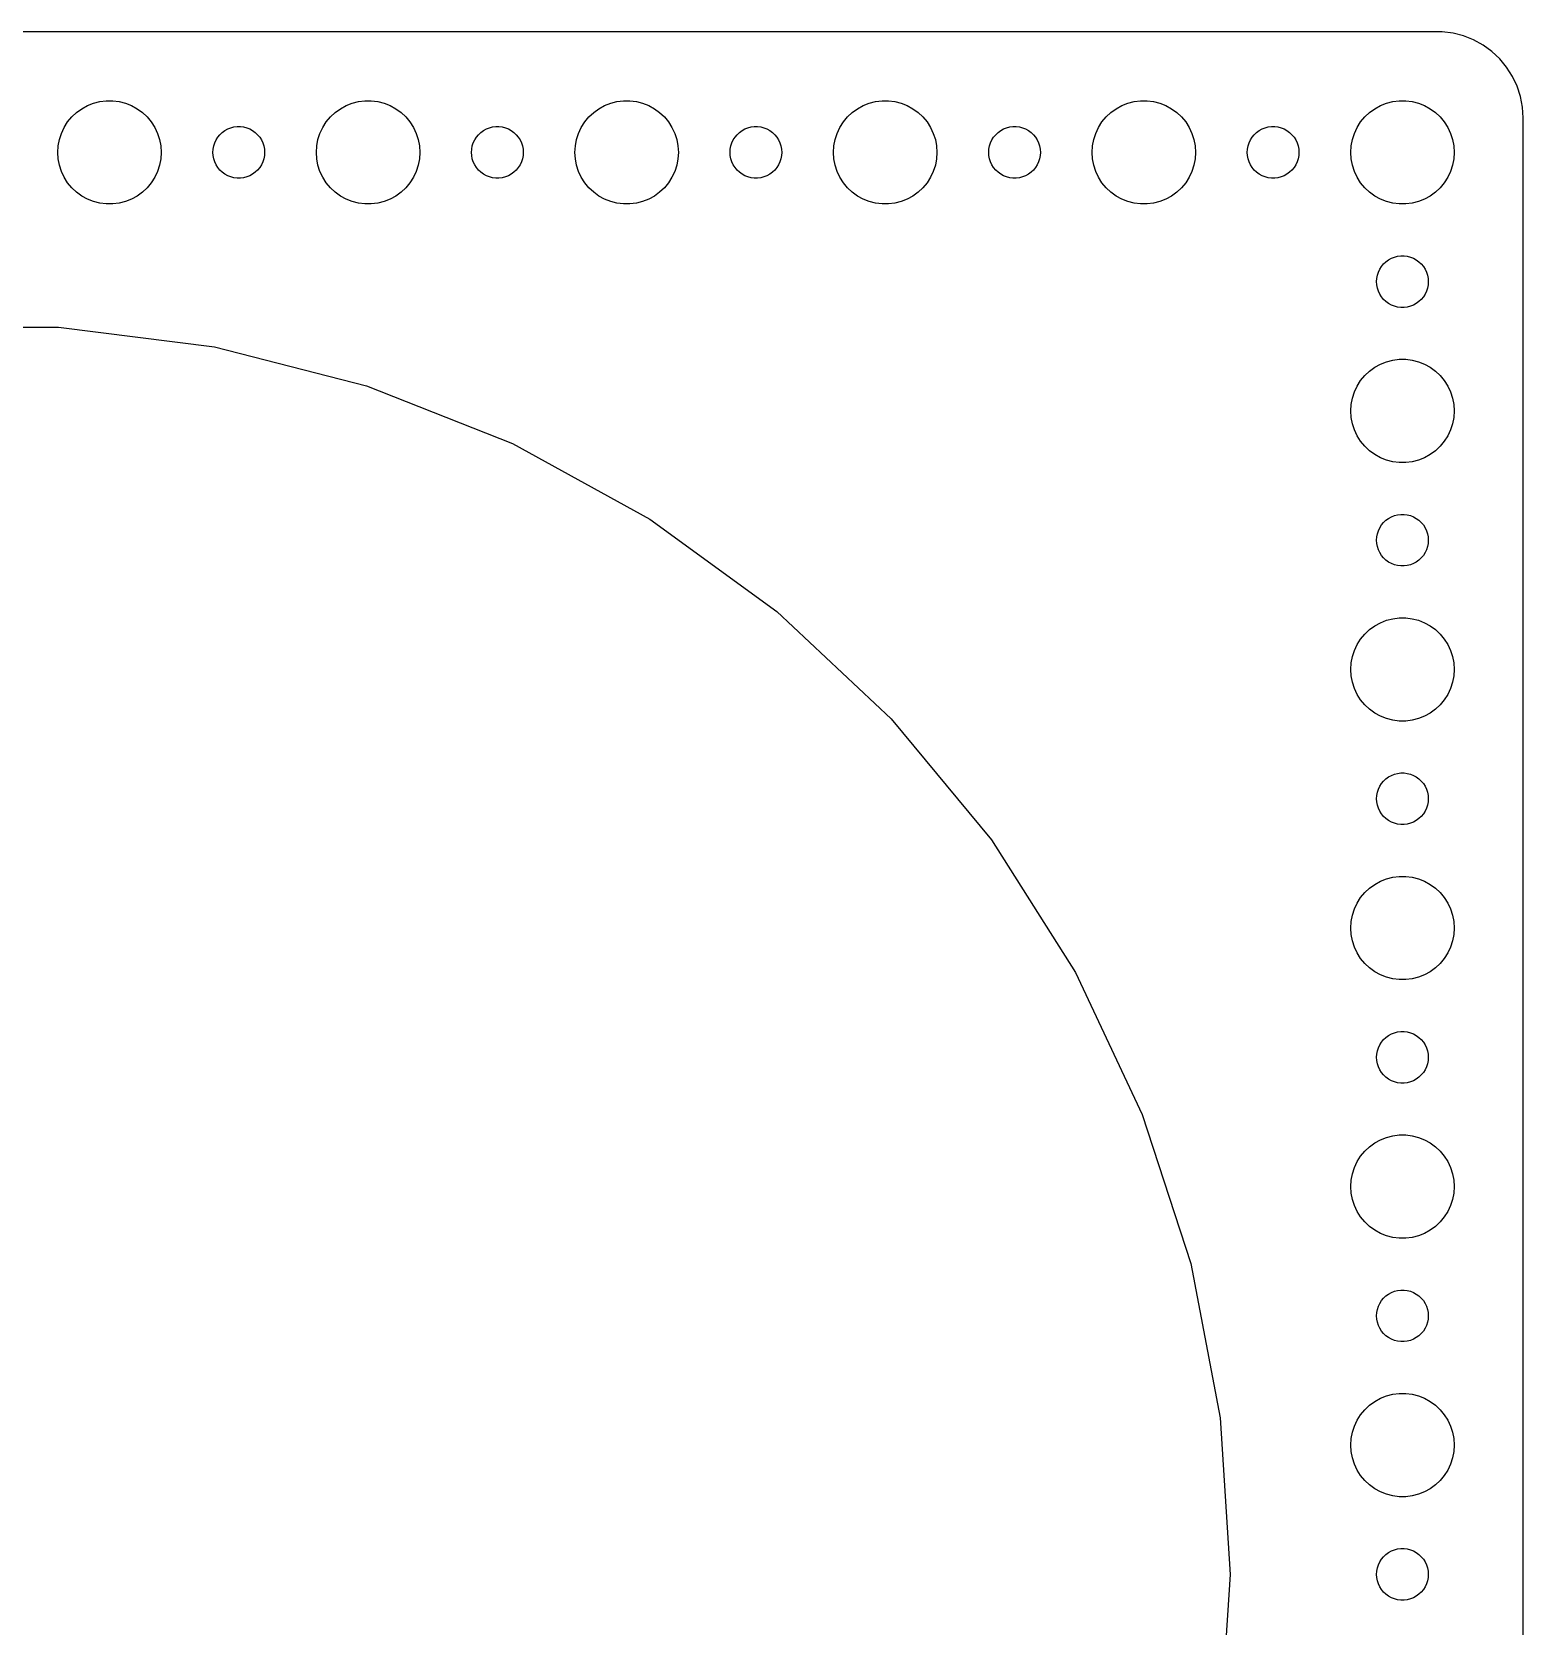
# Model space of a CAD drawing. Header units: metres. Extents: x -390 to 390, y -89 to 89.
# Drawn here: x 303 to 389.5, y -3 to 89.5 of the extents above; entities that cross this region are included whole.
import ezdxf

# ---------------------------------------------------------------- set-up
doc = ezdxf.new("R2010")
doc.units = ezdxf.units.M

msp = doc.modelspace()

# ---------------------------------------------------------------- linework, layer by layer
for p, q in [((384.814, 89.4901), (-384.814, 89.4901)), ((385.437, 89.4114), (384.814, 89.4901)), ((386.045, 89.2553), (385.437, 89.4114)), ((386.629, 89.0241), (386.045, 89.2553)), ((387.179, 88.7216), (386.629, 89.0241)), ((387.687, 88.3526), (387.179, 88.7216)), ((388.145, 87.9227), (387.687, 88.3526)), ((388.545, 87.4389), (388.145, 87.9227)), ((388.882, 86.9088), (388.545, 87.4389)), ((389.149, 86.3406), (388.882, 86.9088)), ((389.343, 85.7434), (389.149, 86.3406)), ((305.893, 85.033), (306.223, 85.2145)), ((306.223, 85.2145), (306.573, 85.3532)), ((306.573, 85.3532), (306.938, 85.4469)), ((306.938, 85.4469), (307.312, 85.4941)), ((307.312, 85.4941), (307.688, 85.4941)), ((307.688, 85.4941), (308.062, 85.4469)), ((308.062, 85.4469), (308.427, 85.3532)), ((308.427, 85.3532), (308.777, 85.2145)), ((308.777, 85.2145), (309.107, 85.033)), ((320.893, 85.033), (321.223, 85.2145)), ((321.223, 85.2145), (321.573, 85.3532)), ((321.573, 85.3532), (321.938, 85.4469)), ((321.938, 85.4469), (322.312, 85.4941)), ((322.312, 85.4941), (322.688, 85.4941)), ((322.688, 85.4941), (323.062, 85.4469)), ((323.062, 85.4469), (323.427, 85.3532)), ((323.427, 85.3532), (323.777, 85.2145)), ((323.777, 85.2145), (324.107, 85.033)), ((335.893, 85.033), (336.223, 85.2145)), ((336.223, 85.2145), (336.573, 85.3532)), ((336.573, 85.3532), (336.938, 85.4469)), ((336.938, 85.4469), (337.312, 85.4941)), ((337.312, 85.4941), (337.688, 85.4941)), ((337.688, 85.4941), (338.062, 85.4469)), ((338.062, 85.4469), (338.427, 85.3532)), ((338.427, 85.3532), (338.777, 85.2145)), ((338.777, 85.2145), (339.107, 85.033)), ((350.893, 85.033), (351.223, 85.2145)), ((351.223, 85.2145), (351.573, 85.3532)), ((351.573, 85.3532), (351.938, 85.4469)), ((351.938, 85.4469), (352.312, 85.4941)), ((352.312, 85.4941), (352.688, 85.4941)), ((352.688, 85.4941), (353.062, 85.4469)), ((353.062, 85.4469), (353.427, 85.3532)), ((353.427, 85.3532), (353.777, 85.2145)), ((353.777, 85.2145), (354.107, 85.033)), ((365.893, 85.033), (366.223, 85.2145)), ((366.223, 85.2145), (366.573, 85.3532)), ((366.573, 85.3532), (366.938, 85.4469)), ((366.938, 85.4469), (367.312, 85.4941)), ((367.312, 85.4941), (367.688, 85.4941)), ((367.688, 85.4941), (368.062, 85.4469)), ((368.062, 85.4469), (368.427, 85.3532)), ((368.427, 85.3532), (368.777, 85.2145)), ((368.777, 85.2145), (369.107, 85.033)), ((380.893, 85.033), (381.223, 85.2145)), ((381.223, 85.2145), (381.573, 85.3532)), ((381.573, 85.3532), (381.938, 85.4469)), ((381.938, 85.4469), (382.312, 85.4941)), ((382.312, 85.4941), (382.688, 85.4941)), ((382.688, 85.4941), (383.062, 85.4469)), ((383.062, 85.4469), (383.427, 85.3532)), ((383.427, 85.3532), (383.777, 85.2145)), ((383.777, 85.2145), (384.107, 85.033)), ((389.461, 85.1267), (389.343, 85.7434)), ((389.5, 84.5), (389.461, 85.1267)), ((304.871, 83.9453), (305.073, 84.2634)), ((305.073, 84.2634), (305.313, 84.5536)), ((305.313, 84.5536), (305.588, 84.8115)), ((305.588, 84.8115), (305.893, 85.033)), ((309.107, 85.033), (309.412, 84.8115)), ((309.412, 84.8115), (309.687, 84.5536)), ((309.687, 84.5536), (309.927, 84.2634)), ((309.927, 84.2634), (310.129, 83.9453)), ((319.871, 83.9453), (320.073, 84.2634)), ((320.073, 84.2634), (320.313, 84.5536)), ((320.313, 84.5536), (320.588, 84.8115)), ((320.588, 84.8115), (320.893, 85.033)), ((324.107, 85.033), (324.412, 84.8115)), ((324.412, 84.8115), (324.687, 84.5536)), ((324.687, 84.5536), (324.927, 84.2634)), ((324.927, 84.2634), (325.129, 83.9453)), ((334.871, 83.9453), (335.073, 84.2634)), ((335.073, 84.2634), (335.313, 84.5536)), ((335.313, 84.5536), (335.588, 84.8115)), ((335.588, 84.8115), (335.893, 85.033)), ((339.107, 85.033), (339.412, 84.8115)), ((339.412, 84.8115), (339.687, 84.5536)), ((339.687, 84.5536), (339.927, 84.2634)), ((339.927, 84.2634), (340.129, 83.9453)), ((349.871, 83.9453), (350.073, 84.2634)), ((350.073, 84.2634), (350.313, 84.5536)), ((350.313, 84.5536), (350.588, 84.8115)), ((350.588, 84.8115), (350.893, 85.033)), ((354.107, 85.033), (354.412, 84.8115)), ((354.412, 84.8115), (354.687, 84.5536)), ((354.687, 84.5536), (354.927, 84.2634)), ((354.927, 84.2634), (355.129, 83.9453)), ((364.871, 83.9453), (365.073, 84.2634)), ((365.073, 84.2634), (365.313, 84.5536)), ((365.313, 84.5536), (365.588, 84.8115)), ((365.588, 84.8115), (365.893, 85.033)), ((369.107, 85.033), (369.412, 84.8115)), ((369.412, 84.8115), (369.687, 84.5536)), ((369.687, 84.5536), (369.927, 84.2634)), ((369.927, 84.2634), (370.129, 83.9453)), ((379.871, 83.9453), (380.073, 84.2634)), ((380.073, 84.2634), (380.313, 84.5536)), ((380.313, 84.5536), (380.588, 84.8115)), ((380.588, 84.8115), (380.893, 85.033)), ((384.107, 85.033), (384.412, 84.8115)), ((384.412, 84.8115), (384.687, 84.5536)), ((384.687, 84.5536), (384.927, 84.2634)), ((384.927, 84.2634), (385.129, 83.9453)), ((389.5, -84.5), (389.5, 84.5)), ((304.524, 82.876), (304.594, 83.2461)), ((304.594, 83.2461), (304.711, 83.6044)), ((304.711, 83.6044), (304.871, 83.9453)), ((310.129, 83.9453), (310.289, 83.6044)), ((310.289, 83.6044), (310.406, 83.2461)), ((310.406, 83.2461), (310.476, 82.876)), ((313.686, 83.2226), (313.786, 83.3817)), ((313.786, 83.3817), (313.907, 83.5268)), ((313.907, 83.5268), (314.044, 83.6558)), ((314.044, 83.6558), (314.196, 83.7665)), ((314.196, 83.7665), (314.361, 83.8572)), ((314.361, 83.8572), (314.536, 83.9266)), ((314.536, 83.9266), (314.719, 83.9734)), ((314.719, 83.9734), (314.906, 83.997)), ((314.906, 83.997), (315.094, 83.997)), ((315.094, 83.997), (315.281, 83.9734)), ((315.281, 83.9734), (315.464, 83.9266)), ((315.464, 83.9266), (315.639, 83.8572)), ((315.639, 83.8572), (315.804, 83.7665)), ((315.804, 83.7665), (315.956, 83.6558)), ((315.956, 83.6558), (316.093, 83.5268)), ((316.093, 83.5268), (316.214, 83.3817)), ((316.214, 83.3817), (316.314, 83.2226)), ((319.524, 82.876), (319.594, 83.2461)), ((319.594, 83.2461), (319.711, 83.6044)), ((319.711, 83.6044), (319.871, 83.9453)), ((325.129, 83.9453), (325.289, 83.6044)), ((325.289, 83.6044), (325.406, 83.2461)), ((325.406, 83.2461), (325.476, 82.876)), ((328.686, 83.2226), (328.786, 83.3817)), ((328.786, 83.3817), (328.907, 83.5268)), ((328.907, 83.5268), (329.044, 83.6558)), ((329.044, 83.6558), (329.196, 83.7665)), ((329.196, 83.7665), (329.361, 83.8572)), ((329.361, 83.8572), (329.536, 83.9266)), ((329.536, 83.9266), (329.719, 83.9734)), ((329.719, 83.9734), (329.906, 83.997)), ((329.906, 83.997), (330.094, 83.997)), ((330.094, 83.997), (330.281, 83.9734)), ((330.281, 83.9734), (330.464, 83.9266)), ((330.464, 83.9266), (330.639, 83.8572)), ((330.639, 83.8572), (330.804, 83.7665)), ((330.804, 83.7665), (330.956, 83.6558)), ((330.956, 83.6558), (331.093, 83.5268)), ((331.093, 83.5268), (331.214, 83.3817)), ((331.214, 83.3817), (331.314, 83.2226)), ((334.524, 82.876), (334.594, 83.2461)), ((334.594, 83.2461), (334.711, 83.6044)), ((334.711, 83.6044), (334.871, 83.9453)), ((340.129, 83.9453), (340.289, 83.6044)), ((340.289, 83.6044), (340.406, 83.2461)), ((340.406, 83.2461), (340.476, 82.876)), ((343.686, 83.2226), (343.786, 83.3817)), ((343.786, 83.3817), (343.907, 83.5268)), ((343.907, 83.5268), (344.044, 83.6558)), ((344.044, 83.6558), (344.196, 83.7665)), ((344.196, 83.7665), (344.361, 83.8572)), ((344.361, 83.8572), (344.536, 83.9266)), ((344.536, 83.9266), (344.719, 83.9734)), ((344.719, 83.9734), (344.906, 83.997)), ((344.906, 83.997), (345.094, 83.997)), ((345.094, 83.997), (345.281, 83.9734)), ((345.281, 83.9734), (345.464, 83.9266)), ((345.464, 83.9266), (345.639, 83.8572)), ((345.639, 83.8572), (345.804, 83.7665)), ((345.804, 83.7665), (345.956, 83.6558)), ((345.956, 83.6558), (346.093, 83.5268)), ((346.093, 83.5268), (346.214, 83.3817)), ((346.214, 83.3817), (346.314, 83.2226)), ((349.524, 82.876), (349.594, 83.2461)), ((349.594, 83.2461), (349.711, 83.6044)), ((349.711, 83.6044), (349.871, 83.9453)), ((355.129, 83.9453), (355.289, 83.6044)), ((355.289, 83.6044), (355.406, 83.2461)), ((355.406, 83.2461), (355.476, 82.876)), ((358.686, 83.2226), (358.786, 83.3817)), ((358.786, 83.3817), (358.907, 83.5268)), ((358.907, 83.5268), (359.044, 83.6558)), ((359.044, 83.6558), (359.196, 83.7665)), ((359.196, 83.7665), (359.361, 83.8572)), ((359.361, 83.8572), (359.536, 83.9266)), ((359.536, 83.9266), (359.719, 83.9734)), ((359.719, 83.9734), (359.906, 83.997)), ((359.906, 83.997), (360.094, 83.997)), ((360.094, 83.997), (360.281, 83.9734)), ((360.281, 83.9734), (360.464, 83.9266)), ((360.464, 83.9266), (360.639, 83.8572)), ((360.639, 83.8572), (360.804, 83.7665)), ((360.804, 83.7665), (360.956, 83.6558)), ((360.956, 83.6558), (361.093, 83.5268)), ((361.093, 83.5268), (361.214, 83.3817)), ((361.214, 83.3817), (361.314, 83.2226)), ((364.524, 82.876), (364.594, 83.2461)), ((364.594, 83.2461), (364.711, 83.6044)), ((364.711, 83.6044), (364.871, 83.9453)), ((370.129, 83.9453), (370.289, 83.6044)), ((370.289, 83.6044), (370.406, 83.2461)), ((370.406, 83.2461), (370.476, 82.876)), ((373.686, 83.2226), (373.786, 83.3817)), ((373.786, 83.3817), (373.907, 83.5268)), ((373.907, 83.5268), (374.044, 83.6558)), ((374.044, 83.6558), (374.196, 83.7665)), ((374.196, 83.7665), (374.361, 83.8572)), ((374.361, 83.8572), (374.536, 83.9266)), ((374.536, 83.9266), (374.719, 83.9734)), ((374.719, 83.9734), (374.906, 83.997)), ((374.906, 83.997), (375.094, 83.997)), ((375.094, 83.997), (375.281, 83.9734)), ((375.281, 83.9734), (375.464, 83.9266)), ((375.464, 83.9266), (375.639, 83.8572)), ((375.639, 83.8572), (375.804, 83.7665)), ((375.804, 83.7665), (375.956, 83.6558)), ((375.956, 83.6558), (376.093, 83.5268)), ((376.093, 83.5268), (376.214, 83.3817)), ((376.214, 83.3817), (376.314, 83.2226)), ((379.524, 82.876), (379.594, 83.2461)), ((379.594, 83.2461), (379.711, 83.6044)), ((379.711, 83.6044), (379.871, 83.9453)), ((385.129, 83.9453), (385.289, 83.6044)), ((385.289, 83.6044), (385.406, 83.2461)), ((385.406, 83.2461), (385.476, 82.876)), ((304.5, 82.5), (304.524, 82.876)), ((304.524, 82.124), (304.5, 82.5)), ((310.476, 82.876), (310.5, 82.5)), ((310.5, 82.5), (310.476, 82.124)), ((313.5, 82.5), (313.512, 82.688)), ((313.512, 82.312), (313.5, 82.5)), ((313.512, 82.688), (313.547, 82.873)), ((313.547, 82.873), (313.605, 83.0522)), ((313.605, 83.0522), (313.686, 83.2226)), ((316.314, 83.2226), (316.395, 83.0522)), ((316.395, 83.0522), (316.453, 82.873)), ((316.453, 82.873), (316.488, 82.688)), ((316.488, 82.688), (316.5, 82.5)), ((316.5, 82.5), (316.488, 82.312)), ((319.5, 82.5), (319.524, 82.876)), ((319.524, 82.124), (319.5, 82.5)), ((325.476, 82.876), (325.5, 82.5)), ((325.5, 82.5), (325.476, 82.124)), ((328.5, 82.5), (328.512, 82.688)), ((328.512, 82.312), (328.5, 82.5)), ((328.512, 82.688), (328.547, 82.873)), ((328.547, 82.873), (328.605, 83.0522)), ((328.605, 83.0522), (328.686, 83.2226)), ((331.314, 83.2226), (331.395, 83.0522)), ((331.395, 83.0522), (331.453, 82.873)), ((331.453, 82.873), (331.488, 82.688)), ((331.488, 82.688), (331.5, 82.5)), ((331.5, 82.5), (331.488, 82.312)), ((334.5, 82.5), (334.524, 82.876)), ((334.524, 82.124), (334.5, 82.5)), ((340.476, 82.876), (340.5, 82.5)), ((340.5, 82.5), (340.476, 82.124)), ((343.5, 82.5), (343.512, 82.688)), ((343.512, 82.312), (343.5, 82.5)), ((343.512, 82.688), (343.547, 82.873)), ((343.547, 82.873), (343.605, 83.0522)), ((343.605, 83.0522), (343.686, 83.2226)), ((346.314, 83.2226), (346.395, 83.0522)), ((346.395, 83.0522), (346.453, 82.873)), ((346.453, 82.873), (346.488, 82.688)), ((346.488, 82.688), (346.5, 82.5)), ((346.5, 82.5), (346.488, 82.312)), ((349.5, 82.5), (349.524, 82.876)), ((349.524, 82.124), (349.5, 82.5)), ((355.476, 82.876), (355.5, 82.5)), ((355.5, 82.5), (355.476, 82.124)), ((358.5, 82.5), (358.512, 82.688)), ((358.512, 82.312), (358.5, 82.5)), ((358.512, 82.688), (358.547, 82.873)), ((358.547, 82.873), (358.605, 83.0522)), ((358.605, 83.0522), (358.686, 83.2226)), ((361.314, 83.2226), (361.395, 83.0522)), ((361.395, 83.0522), (361.453, 82.873)), ((361.453, 82.873), (361.488, 82.688)), ((361.488, 82.688), (361.5, 82.5)), ((361.5, 82.5), (361.488, 82.312)), ((364.5, 82.5), (364.524, 82.876)), ((364.524, 82.124), (364.5, 82.5)), ((370.476, 82.876), (370.5, 82.5)), ((370.5, 82.5), (370.476, 82.124)), ((373.5, 82.5), (373.512, 82.688)), ((373.512, 82.312), (373.5, 82.5)), ((373.512, 82.688), (373.547, 82.873)), ((373.547, 82.873), (373.605, 83.0522)), ((373.605, 83.0522), (373.686, 83.2226)), ((376.314, 83.2226), (376.395, 83.0522)), ((376.395, 83.0522), (376.453, 82.873)), ((376.453, 82.873), (376.488, 82.688)), ((376.488, 82.688), (376.5, 82.5)), ((376.5, 82.5), (376.488, 82.312)), ((379.5, 82.5), (379.524, 82.876)), ((379.524, 82.124), (379.5, 82.5)), ((385.476, 82.876), (385.5, 82.5)), ((385.5, 82.5), (385.476, 82.124)), ((304.594, 81.7539), (304.524, 82.124)), ((304.711, 81.3956), (304.594, 81.7539)), ((304.871, 81.0547), (304.711, 81.3956)), ((310.289, 81.3956), (310.129, 81.0547)), ((310.406, 81.7539), (310.289, 81.3956)), ((310.476, 82.124), (310.406, 81.7539)), ((313.547, 82.127), (313.512, 82.312)), ((313.605, 81.9478), (313.547, 82.127)), ((313.686, 81.7774), (313.605, 81.9478)), ((313.786, 81.6183), (313.686, 81.7774)), ((313.907, 81.4732), (313.786, 81.6183)), ((314.044, 81.3442), (313.907, 81.4732)), ((316.093, 81.4732), (315.956, 81.3442)), ((316.214, 81.6183), (316.093, 81.4732)), ((316.314, 81.7774), (316.214, 81.6183)), ((316.395, 81.9478), (316.314, 81.7774)), ((316.453, 82.127), (316.395, 81.9478)), ((316.488, 82.312), (316.453, 82.127)), ((319.594, 81.7539), (319.524, 82.124)), ((319.711, 81.3956), (319.594, 81.7539)), ((319.871, 81.0547), (319.711, 81.3956)), ((325.289, 81.3956), (325.129, 81.0547)), ((325.406, 81.7539), (325.289, 81.3956)), ((325.476, 82.124), (325.406, 81.7539)), ((328.547, 82.127), (328.512, 82.312)), ((328.605, 81.9478), (328.547, 82.127)), ((328.686, 81.7774), (328.605, 81.9478)), ((328.786, 81.6183), (328.686, 81.7774)), ((328.907, 81.4732), (328.786, 81.6183)), ((329.044, 81.3442), (328.907, 81.4732)), ((331.093, 81.4732), (330.956, 81.3442)), ((331.214, 81.6183), (331.093, 81.4732)), ((331.314, 81.7774), (331.214, 81.6183)), ((331.395, 81.9478), (331.314, 81.7774)), ((331.453, 82.127), (331.395, 81.9478)), ((331.488, 82.312), (331.453, 82.127)), ((334.594, 81.7539), (334.524, 82.124)), ((334.711, 81.3956), (334.594, 81.7539)), ((334.871, 81.0547), (334.711, 81.3956)), ((340.289, 81.3956), (340.129, 81.0547)), ((340.406, 81.7539), (340.289, 81.3956)), ((340.476, 82.124), (340.406, 81.7539)), ((343.547, 82.127), (343.512, 82.312)), ((343.605, 81.9478), (343.547, 82.127)), ((343.686, 81.7774), (343.605, 81.9478)), ((343.786, 81.6183), (343.686, 81.7774)), ((343.907, 81.4732), (343.786, 81.6183)), ((344.044, 81.3442), (343.907, 81.4732)), ((346.093, 81.4732), (345.956, 81.3442)), ((346.214, 81.6183), (346.093, 81.4732)), ((346.314, 81.7774), (346.214, 81.6183)), ((346.395, 81.9478), (346.314, 81.7774)), ((346.453, 82.127), (346.395, 81.9478)), ((346.488, 82.312), (346.453, 82.127)), ((349.594, 81.7539), (349.524, 82.124)), ((349.711, 81.3956), (349.594, 81.7539)), ((349.871, 81.0547), (349.711, 81.3956)), ((355.289, 81.3956), (355.129, 81.0547)), ((355.406, 81.7539), (355.289, 81.3956)), ((355.476, 82.124), (355.406, 81.7539)), ((358.547, 82.127), (358.512, 82.312)), ((358.605, 81.9478), (358.547, 82.127)), ((358.686, 81.7774), (358.605, 81.9478)), ((358.786, 81.6183), (358.686, 81.7774)), ((358.907, 81.4732), (358.786, 81.6183)), ((359.044, 81.3442), (358.907, 81.4732)), ((361.093, 81.4732), (360.956, 81.3442)), ((361.214, 81.6183), (361.093, 81.4732)), ((361.314, 81.7774), (361.214, 81.6183)), ((361.395, 81.9478), (361.314, 81.7774)), ((361.453, 82.127), (361.395, 81.9478)), ((361.488, 82.312), (361.453, 82.127)), ((364.594, 81.7539), (364.524, 82.124)), ((364.711, 81.3956), (364.594, 81.7539)), ((364.871, 81.0547), (364.711, 81.3956)), ((370.289, 81.3956), (370.129, 81.0547)), ((370.406, 81.7539), (370.289, 81.3956)), ((370.476, 82.124), (370.406, 81.7539)), ((373.547, 82.127), (373.512, 82.312)), ((373.605, 81.9478), (373.547, 82.127)), ((373.686, 81.7774), (373.605, 81.9478)), ((373.786, 81.6183), (373.686, 81.7774)), ((373.907, 81.4732), (373.786, 81.6183)), ((374.044, 81.3442), (373.907, 81.4732)), ((376.093, 81.4732), (375.956, 81.3442)), ((376.214, 81.6183), (376.093, 81.4732)), ((376.314, 81.7774), (376.214, 81.6183)), ((376.395, 81.9478), (376.314, 81.7774)), ((376.453, 82.127), (376.395, 81.9478)), ((376.488, 82.312), (376.453, 82.127)), ((379.594, 81.7539), (379.524, 82.124)), ((379.711, 81.3956), (379.594, 81.7539)), ((379.871, 81.0547), (379.711, 81.3956)), ((385.289, 81.3956), (385.129, 81.0547)), ((385.406, 81.7539), (385.289, 81.3956)), ((385.476, 82.124), (385.406, 81.7539)), ((305.073, 80.7366), (304.871, 81.0547)), ((305.313, 80.4464), (305.073, 80.7366)), ((309.927, 80.7366), (309.687, 80.4464)), ((310.129, 81.0547), (309.927, 80.7366)), ((314.196, 81.2335), (314.044, 81.3442)), ((314.361, 81.1428), (314.196, 81.2335)), ((314.536, 81.0734), (314.361, 81.1428)), ((314.719, 81.0266), (314.536, 81.0734)), ((314.906, 81.003), (314.719, 81.0266)), ((315.094, 81.003), (314.906, 81.003)), ((315.281, 81.0266), (315.094, 81.003)), ((315.464, 81.0734), (315.281, 81.0266)), ((315.639, 81.1428), (315.464, 81.0734)), ((315.804, 81.2335), (315.639, 81.1428)), ((315.956, 81.3442), (315.804, 81.2335)), ((320.073, 80.7366), (319.871, 81.0547)), ((320.313, 80.4464), (320.073, 80.7366)), ((324.927, 80.7366), (324.687, 80.4464)), ((325.129, 81.0547), (324.927, 80.7366)), ((329.196, 81.2335), (329.044, 81.3442)), ((329.361, 81.1428), (329.196, 81.2335)), ((329.536, 81.0734), (329.361, 81.1428)), ((329.719, 81.0266), (329.536, 81.0734)), ((329.906, 81.003), (329.719, 81.0266)), ((330.094, 81.003), (329.906, 81.003)), ((330.281, 81.0266), (330.094, 81.003)), ((330.464, 81.0734), (330.281, 81.0266)), ((330.639, 81.1428), (330.464, 81.0734)), ((330.804, 81.2335), (330.639, 81.1428)), ((330.956, 81.3442), (330.804, 81.2335)), ((335.073, 80.7366), (334.871, 81.0547)), ((335.313, 80.4464), (335.073, 80.7366)), ((339.927, 80.7366), (339.687, 80.4464)), ((340.129, 81.0547), (339.927, 80.7366)), ((344.196, 81.2335), (344.044, 81.3442)), ((344.361, 81.1428), (344.196, 81.2335)), ((344.536, 81.0734), (344.361, 81.1428)), ((344.719, 81.0266), (344.536, 81.0734)), ((344.906, 81.003), (344.719, 81.0266)), ((345.094, 81.003), (344.906, 81.003)), ((345.281, 81.0266), (345.094, 81.003)), ((345.464, 81.0734), (345.281, 81.0266)), ((345.639, 81.1428), (345.464, 81.0734)), ((345.804, 81.2335), (345.639, 81.1428)), ((345.956, 81.3442), (345.804, 81.2335)), ((350.073, 80.7366), (349.871, 81.0547)), ((350.313, 80.4464), (350.073, 80.7366)), ((354.927, 80.7366), (354.687, 80.4464)), ((355.129, 81.0547), (354.927, 80.7366)), ((359.196, 81.2335), (359.044, 81.3442)), ((359.361, 81.1428), (359.196, 81.2335)), ((359.536, 81.0734), (359.361, 81.1428)), ((359.719, 81.0266), (359.536, 81.0734)), ((359.906, 81.003), (359.719, 81.0266)), ((360.094, 81.003), (359.906, 81.003)), ((360.281, 81.0266), (360.094, 81.003)), ((360.464, 81.0734), (360.281, 81.0266)), ((360.639, 81.1428), (360.464, 81.0734)), ((360.804, 81.2335), (360.639, 81.1428)), ((360.956, 81.3442), (360.804, 81.2335)), ((365.073, 80.7366), (364.871, 81.0547)), ((365.313, 80.4464), (365.073, 80.7366)), ((369.927, 80.7366), (369.687, 80.4464)), ((370.129, 81.0547), (369.927, 80.7366)), ((374.196, 81.2335), (374.044, 81.3442)), ((374.361, 81.1428), (374.196, 81.2335)), ((374.536, 81.0734), (374.361, 81.1428)), ((374.719, 81.0266), (374.536, 81.0734)), ((374.906, 81.003), (374.719, 81.0266)), ((375.094, 81.003), (374.906, 81.003)), ((375.281, 81.0266), (375.094, 81.003)), ((375.464, 81.0734), (375.281, 81.0266)), ((375.639, 81.1428), (375.464, 81.0734)), ((375.804, 81.2335), (375.639, 81.1428)), ((375.956, 81.3442), (375.804, 81.2335)), ((380.073, 80.7366), (379.871, 81.0547)), ((380.313, 80.4464), (380.073, 80.7366)), ((384.927, 80.7366), (384.687, 80.4464)), ((385.129, 81.0547), (384.927, 80.7366)), ((305.588, 80.1885), (305.313, 80.4464)), ((305.893, 79.967), (305.588, 80.1885)), ((306.223, 79.7855), (305.893, 79.967)), ((306.573, 79.6468), (306.223, 79.7855)), ((306.938, 79.5531), (306.573, 79.6468)), ((307.312, 79.5059), (306.938, 79.5531)), ((308.062, 79.5531), (307.688, 79.5059)), ((308.427, 79.6468), (308.062, 79.5531)), ((308.777, 79.7855), (308.427, 79.6468)), ((309.107, 79.967), (308.777, 79.7855)), ((309.412, 80.1885), (309.107, 79.967)), ((309.687, 80.4464), (309.412, 80.1885)), ((320.588, 80.1885), (320.313, 80.4464)), ((320.893, 79.967), (320.588, 80.1885)), ((321.223, 79.7855), (320.893, 79.967)), ((321.573, 79.6468), (321.223, 79.7855)), ((321.938, 79.5531), (321.573, 79.6468)), ((322.312, 79.5059), (321.938, 79.5531)), ((323.062, 79.5531), (322.688, 79.5059)), ((323.427, 79.6468), (323.062, 79.5531)), ((323.777, 79.7855), (323.427, 79.6468)), ((324.107, 79.967), (323.777, 79.7855)), ((324.412, 80.1885), (324.107, 79.967)), ((324.687, 80.4464), (324.412, 80.1885)), ((335.588, 80.1885), (335.313, 80.4464)), ((335.893, 79.967), (335.588, 80.1885)), ((336.223, 79.7855), (335.893, 79.967)), ((336.573, 79.6468), (336.223, 79.7855)), ((336.938, 79.5531), (336.573, 79.6468)), ((337.312, 79.5059), (336.938, 79.5531)), ((338.062, 79.5531), (337.688, 79.5059)), ((338.427, 79.6468), (338.062, 79.5531)), ((338.777, 79.7855), (338.427, 79.6468)), ((339.107, 79.967), (338.777, 79.7855)), ((339.412, 80.1885), (339.107, 79.967)), ((339.687, 80.4464), (339.412, 80.1885)), ((350.588, 80.1885), (350.313, 80.4464)), ((350.893, 79.967), (350.588, 80.1885)), ((351.223, 79.7855), (350.893, 79.967)), ((351.573, 79.6468), (351.223, 79.7855)), ((351.938, 79.5531), (351.573, 79.6468)), ((352.312, 79.5059), (351.938, 79.5531)), ((353.062, 79.5531), (352.688, 79.5059)), ((353.427, 79.6468), (353.062, 79.5531)), ((353.777, 79.7855), (353.427, 79.6468)), ((354.107, 79.967), (353.777, 79.7855)), ((354.412, 80.1885), (354.107, 79.967)), ((354.687, 80.4464), (354.412, 80.1885)), ((365.588, 80.1885), (365.313, 80.4464)), ((365.893, 79.967), (365.588, 80.1885)), ((366.223, 79.7855), (365.893, 79.967)), ((366.573, 79.6468), (366.223, 79.7855)), ((366.938, 79.5531), (366.573, 79.6468)), ((367.312, 79.5059), (366.938, 79.5531)), ((368.062, 79.5531), (367.688, 79.5059)), ((368.427, 79.6468), (368.062, 79.5531)), ((368.777, 79.7855), (368.427, 79.6468)), ((369.107, 79.967), (368.777, 79.7855)), ((369.412, 80.1885), (369.107, 79.967)), ((369.687, 80.4464), (369.412, 80.1885)), ((380.588, 80.1885), (380.313, 80.4464)), ((380.893, 79.967), (380.588, 80.1885)), ((381.223, 79.7855), (380.893, 79.967)), ((381.573, 79.6468), (381.223, 79.7855)), ((381.938, 79.5531), (381.573, 79.6468)), ((382.312, 79.5059), (381.938, 79.5531)), ((383.062, 79.5531), (382.688, 79.5059)), ((383.427, 79.6468), (383.062, 79.5531)), ((383.777, 79.7855), (383.427, 79.6468)), ((384.107, 79.967), (383.777, 79.7855)), ((384.412, 80.1885), (384.107, 79.967)), ((384.687, 80.4464), (384.412, 80.1885)), ((307.688, 79.5059), (307.312, 79.5059)), ((322.688, 79.5059), (322.312, 79.5059)), ((337.688, 79.5059), (337.312, 79.5059)), ((352.688, 79.5059), (352.312, 79.5059)), ((367.688, 79.5059), (367.312, 79.5059)), ((382.688, 79.5059), (382.312, 79.5059)), ((381.186, 75.7226), (381.286, 75.8817)), ((381.286, 75.8817), (381.407, 76.0268)), ((381.407, 76.0268), (381.544, 76.1558)), ((381.544, 76.1558), (381.696, 76.2665)), ((381.696, 76.2665), (381.861, 76.3572)), ((381.861, 76.3572), (382.036, 76.4266)), ((382.036, 76.4266), (382.219, 76.4734)), ((382.219, 76.4734), (382.406, 76.497)), ((382.406, 76.497), (382.594, 76.497)), ((382.594, 76.497), (382.781, 76.4734)), ((382.781, 76.4734), (382.964, 76.4266)), ((382.964, 76.4266), (383.139, 76.3572)), ((383.139, 76.3572), (383.304, 76.2665)), ((383.304, 76.2665), (383.456, 76.1558)), ((383.456, 76.1558), (383.593, 76.0268)), ((383.593, 76.0268), (383.714, 75.8817)), ((383.714, 75.8817), (383.814, 75.7226)), ((381, 75), (381.012, 75.188)), ((381.012, 74.812), (381, 75)), ((381.012, 75.188), (381.047, 75.373)), ((381.047, 75.373), (381.105, 75.5522)), ((381.105, 75.5522), (381.186, 75.7226)), ((383.814, 75.7226), (383.895, 75.5522)), ((383.895, 75.5522), (383.953, 75.373)), ((383.953, 75.373), (383.988, 75.188)), ((383.988, 75.188), (384, 75)), ((384, 75), (383.988, 74.812)), ((381.047, 74.627), (381.012, 74.812)), ((381.105, 74.4478), (381.047, 74.627)), ((381.186, 74.2774), (381.105, 74.4478)), ((381.286, 74.1183), (381.186, 74.2774)), ((381.407, 73.9732), (381.286, 74.1183)), ((383.714, 74.1183), (383.593, 73.9732)), ((383.814, 74.2774), (383.714, 74.1183)), ((383.895, 74.4478), (383.814, 74.2774)), ((383.953, 74.627), (383.895, 74.4478)), ((383.988, 74.812), (383.953, 74.627)), ((381.544, 73.8442), (381.407, 73.9732)), ((381.696, 73.7335), (381.544, 73.8442)), ((381.861, 73.6428), (381.696, 73.7335)), ((382.036, 73.5734), (381.861, 73.6428)), ((382.219, 73.5266), (382.036, 73.5734)), ((382.406, 73.503), (382.219, 73.5266)), ((382.594, 73.503), (382.406, 73.503)), ((382.781, 73.5266), (382.594, 73.503)), ((382.964, 73.5734), (382.781, 73.5266)), ((383.139, 73.6428), (382.964, 73.5734)), ((383.304, 73.7335), (383.139, 73.6428)), ((383.456, 73.8442), (383.304, 73.7335)), ((383.593, 73.9732), (383.456, 73.8442)), ((295.448, 72.3569), (304.552, 72.3569)), ((304.552, 72.3569), (313.585, 71.2158)), ((313.585, 71.2158), (322.404, 68.9516)), ((381.223, 70.2145), (381.573, 70.3532)), ((381.573, 70.3532), (381.938, 70.4469)), ((381.938, 70.4469), (382.312, 70.4941)), ((382.312, 70.4941), (382.688, 70.4941)), ((382.688, 70.4941), (383.062, 70.4469)), ((383.062, 70.4469), (383.427, 70.3532)), ((383.427, 70.3532), (383.777, 70.2145)), ((380.073, 69.2634), (380.313, 69.5536)), ((380.313, 69.5536), (380.588, 69.8115)), ((380.588, 69.8115), (380.893, 70.033)), ((380.893, 70.033), (381.223, 70.2145)), ((383.777, 70.2145), (384.107, 70.033)), ((384.107, 70.033), (384.412, 69.8115)), ((384.412, 69.8115), (384.687, 69.5536)), ((384.687, 69.5536), (384.927, 69.2634)), ((322.404, 68.9516), (330.869, 65.6)), ((379.594, 68.2461), (379.711, 68.6044)), ((379.711, 68.6044), (379.871, 68.9453)), ((379.871, 68.9453), (380.073, 69.2634)), ((384.927, 69.2634), (385.129, 68.9453)), ((385.129, 68.9453), (385.289, 68.6044)), ((385.289, 68.6044), (385.406, 68.2461)), ((379.5, 67.5), (379.524, 67.876)), ((379.524, 67.876), (379.594, 68.2461)), ((385.406, 68.2461), (385.476, 67.876)), ((385.476, 67.876), (385.5, 67.5)), ((379.524, 67.124), (379.5, 67.5)), ((379.594, 66.7539), (379.524, 67.124)), ((379.711, 66.3956), (379.594, 66.7539)), ((385.406, 66.7539), (385.289, 66.3956)), ((385.476, 67.124), (385.406, 66.7539)), ((385.5, 67.5), (385.476, 67.124)), ((379.871, 66.0547), (379.711, 66.3956)), ((380.073, 65.7366), (379.871, 66.0547)), ((380.313, 65.4464), (380.073, 65.7366)), ((384.927, 65.7366), (384.687, 65.4464)), ((385.129, 66.0547), (384.927, 65.7366)), ((385.289, 66.3956), (385.129, 66.0547)), ((330.869, 65.6), (338.847, 61.2138)), ((380.588, 65.1885), (380.313, 65.4464)), ((380.893, 64.967), (380.588, 65.1885)), ((381.223, 64.7855), (380.893, 64.967)), ((381.573, 64.6468), (381.223, 64.7855)), ((383.777, 64.7855), (383.427, 64.6468)), ((384.107, 64.967), (383.777, 64.7855)), ((384.412, 65.1885), (384.107, 64.967)), ((384.687, 65.4464), (384.412, 65.1885)), ((381.938, 64.5531), (381.573, 64.6468)), ((382.312, 64.5059), (381.938, 64.5531)), ((382.688, 64.5059), (382.312, 64.5059)), ((383.062, 64.5531), (382.688, 64.5059)), ((383.427, 64.6468), (383.062, 64.5531)), ((338.847, 61.2138), (346.213, 55.8622)), ((381.407, 61.0268), (381.544, 61.1558)), ((381.544, 61.1558), (381.696, 61.2665)), ((381.696, 61.2665), (381.861, 61.3572)), ((381.861, 61.3572), (382.036, 61.4266)), ((382.036, 61.4266), (382.219, 61.4734)), ((382.219, 61.4734), (382.406, 61.497)), ((382.406, 61.497), (382.594, 61.497)), ((382.594, 61.497), (382.781, 61.4734)), ((382.781, 61.4734), (382.964, 61.4266)), ((382.964, 61.4266), (383.139, 61.3572)), ((383.139, 61.3572), (383.304, 61.2665)), ((383.304, 61.2665), (383.456, 61.1558)), ((383.456, 61.1558), (383.593, 61.0268)), ((381, 60), (381.012, 60.188)), ((381.012, 60.188), (381.047, 60.373)), ((381.047, 60.373), (381.105, 60.5522)), ((381.105, 60.5522), (381.186, 60.7226)), ((381.186, 60.7226), (381.286, 60.8817)), ((381.286, 60.8817), (381.407, 61.0268)), ((383.593, 61.0268), (383.714, 60.8817)), ((383.714, 60.8817), (383.814, 60.7226)), ((383.814, 60.7226), (383.895, 60.5522)), ((383.895, 60.5522), (383.953, 60.373)), ((383.953, 60.373), (383.988, 60.188)), ((383.988, 60.188), (384, 60)), ((381.012, 59.812), (381, 60)), ((381.047, 59.627), (381.012, 59.812)), ((381.105, 59.4478), (381.047, 59.627)), ((381.186, 59.2774), (381.105, 59.4478)), ((381.286, 59.1183), (381.186, 59.2774)), ((383.814, 59.2774), (383.714, 59.1183)), ((383.895, 59.4478), (383.814, 59.2774)), ((383.953, 59.627), (383.895, 59.4478)), ((383.988, 59.812), (383.953, 59.627)), ((384, 60), (383.988, 59.812)), ((381.407, 58.9732), (381.286, 59.1183)), ((381.544, 58.8442), (381.407, 58.9732)), ((381.696, 58.7335), (381.544, 58.8442)), ((381.861, 58.6428), (381.696, 58.7335)), ((382.036, 58.5734), (381.861, 58.6428)), ((382.219, 58.5266), (382.036, 58.5734)), ((382.406, 58.503), (382.219, 58.5266)), ((382.594, 58.503), (382.406, 58.503)), ((382.781, 58.5266), (382.594, 58.503)), ((382.964, 58.5734), (382.781, 58.5266)), ((383.139, 58.6428), (382.964, 58.5734)), ((383.304, 58.7335), (383.139, 58.6428)), ((383.456, 58.8442), (383.304, 58.7335)), ((383.593, 58.9732), (383.456, 58.8442)), ((383.714, 59.1183), (383.593, 58.9732)), ((346.213, 55.8622), (352.85, 49.6297)), ((380.313, 54.5536), (380.588, 54.8115)), ((380.588, 54.8115), (380.893, 55.033)), ((380.893, 55.033), (381.223, 55.2145)), ((381.223, 55.2145), (381.573, 55.3532)), ((381.573, 55.3532), (381.938, 55.4469)), ((381.938, 55.4469), (382.312, 55.4941)), ((382.312, 55.4941), (382.688, 55.4941)), ((382.688, 55.4941), (383.062, 55.4469)), ((383.062, 55.4469), (383.427, 55.3532)), ((383.427, 55.3532), (383.777, 55.2145)), ((383.777, 55.2145), (384.107, 55.033)), ((384.107, 55.033), (384.412, 54.8115)), ((384.412, 54.8115), (384.687, 54.5536)), ((379.711, 53.6044), (379.871, 53.9453)), ((379.871, 53.9453), (380.073, 54.2634)), ((380.073, 54.2634), (380.313, 54.5536)), ((384.687, 54.5536), (384.927, 54.2634)), ((384.927, 54.2634), (385.129, 53.9453)), ((385.129, 53.9453), (385.289, 53.6044)), ((379.5, 52.5), (379.524, 52.876)), ((379.524, 52.876), (379.594, 53.2461)), ((379.594, 53.2461), (379.711, 53.6044)), ((385.289, 53.6044), (385.406, 53.2461)), ((385.406, 53.2461), (385.476, 52.876)), ((385.476, 52.876), (385.5, 52.5)), ((379.524, 52.124), (379.5, 52.5)), ((379.594, 51.7539), (379.524, 52.124)), ((385.476, 52.124), (385.406, 51.7539)), ((385.5, 52.5), (385.476, 52.124)), ((379.711, 51.3956), (379.594, 51.7539)), ((379.871, 51.0547), (379.711, 51.3956)), ((380.073, 50.7366), (379.871, 51.0547)), ((385.129, 51.0547), (384.927, 50.7366)), ((385.289, 51.3956), (385.129, 51.0547)), ((385.406, 51.7539), (385.289, 51.3956)), ((380.313, 50.4464), (380.073, 50.7366)), ((380.588, 50.1885), (380.313, 50.4464)), ((380.893, 49.967), (380.588, 50.1885)), ((381.223, 49.7855), (380.893, 49.967)), ((384.107, 49.967), (383.777, 49.7855)), ((384.412, 50.1885), (384.107, 49.967)), ((384.687, 50.4464), (384.412, 50.1885)), ((384.927, 50.7366), (384.687, 50.4464)), ((352.85, 49.6297), (358.654, 42.6144)), ((381.573, 49.6468), (381.223, 49.7855)), ((381.938, 49.5531), (381.573, 49.6468)), ((382.312, 49.5059), (381.938, 49.5531)), ((382.688, 49.5059), (382.312, 49.5059)), ((383.062, 49.5531), (382.688, 49.5059)), ((383.427, 49.6468), (383.062, 49.5531)), ((383.777, 49.7855), (383.427, 49.6468)), ((381.544, 46.1558), (381.696, 46.2665)), ((381.696, 46.2665), (381.861, 46.3572)), ((381.861, 46.3572), (382.036, 46.4266)), ((382.036, 46.4266), (382.219, 46.4734)), ((382.219, 46.4734), (382.406, 46.497)), ((382.406, 46.497), (382.594, 46.497)), ((382.594, 46.497), (382.781, 46.4734)), ((382.781, 46.4734), (382.964, 46.4266)), ((382.964, 46.4266), (383.139, 46.3572)), ((383.139, 46.3572), (383.304, 46.2665)), ((383.304, 46.2665), (383.456, 46.1558)), ((381.012, 45.188), (381.047, 45.373)), ((381.047, 45.373), (381.105, 45.5522)), ((381.105, 45.5522), (381.186, 45.7226)), ((381.186, 45.7226), (381.286, 45.8817)), ((381.286, 45.8817), (381.407, 46.0268)), ((381.407, 46.0268), (381.544, 46.1558)), ((383.456, 46.1558), (383.593, 46.0268)), ((383.593, 46.0268), (383.714, 45.8817)), ((383.714, 45.8817), (383.814, 45.7226)), ((383.814, 45.7226), (383.895, 45.5522)), ((383.895, 45.5522), (383.953, 45.373)), ((383.953, 45.373), (383.988, 45.188)), ((381, 45), (381.012, 45.188)), ((381.012, 44.812), (381, 45)), ((381.047, 44.627), (381.012, 44.812)), ((381.105, 44.4478), (381.047, 44.627)), ((381.186, 44.2774), (381.105, 44.4478)), ((383.895, 44.4478), (383.814, 44.2774)), ((383.953, 44.627), (383.895, 44.4478)), ((383.988, 44.812), (383.953, 44.627)), ((383.988, 45.188), (384, 45)), ((384, 45), (383.988, 44.812)), ((381.286, 44.1183), (381.186, 44.2774)), ((381.407, 43.9732), (381.286, 44.1183)), ((381.544, 43.8442), (381.407, 43.9732)), ((381.696, 43.7335), (381.544, 43.8442)), ((381.861, 43.6428), (381.696, 43.7335)), ((382.036, 43.5734), (381.861, 43.6428)), ((382.219, 43.5266), (382.036, 43.5734)), ((382.406, 43.503), (382.219, 43.5266)), ((382.594, 43.503), (382.406, 43.503)), ((382.781, 43.5266), (382.594, 43.503)), ((382.964, 43.5734), (382.781, 43.5266)), ((383.139, 43.6428), (382.964, 43.5734)), ((383.304, 43.7335), (383.139, 43.6428)), ((383.456, 43.8442), (383.304, 43.7335)), ((383.593, 43.9732), (383.456, 43.8442)), ((383.714, 44.1183), (383.593, 43.9732)), ((383.814, 44.2774), (383.714, 44.1183)), ((358.654, 42.6144), (363.532, 34.9271)), ((380.313, 39.5536), (380.588, 39.8115)), ((380.588, 39.8115), (380.893, 40.033)), ((380.893, 40.033), (381.223, 40.2145)), ((381.223, 40.2145), (381.573, 40.3532)), ((381.573, 40.3532), (381.938, 40.4469)), ((381.938, 40.4469), (382.312, 40.4941)), ((382.312, 40.4941), (382.688, 40.4941)), ((382.688, 40.4941), (383.062, 40.4469)), ((383.062, 40.4469), (383.427, 40.3532)), ((383.427, 40.3532), (383.777, 40.2145)), ((383.777, 40.2145), (384.107, 40.033)), ((384.107, 40.033), (384.412, 39.8115)), ((384.412, 39.8115), (384.687, 39.5536)), ((379.711, 38.6044), (379.871, 38.9453)), ((379.871, 38.9453), (380.073, 39.2634)), ((380.073, 39.2634), (380.313, 39.5536)), ((384.687, 39.5536), (384.927, 39.2634)), ((384.927, 39.2634), (385.129, 38.9453)), ((385.129, 38.9453), (385.289, 38.6044)), ((379.524, 37.876), (379.594, 38.2461)), ((379.594, 38.2461), (379.711, 38.6044)), ((385.289, 38.6044), (385.406, 38.2461)), ((385.406, 38.2461), (385.476, 37.876)), ((379.5, 37.5), (379.524, 37.876)), ((379.524, 37.124), (379.5, 37.5)), ((379.594, 36.7539), (379.524, 37.124)), ((385.476, 37.124), (385.406, 36.7539)), ((385.476, 37.876), (385.5, 37.5)), ((385.5, 37.5), (385.476, 37.124)), ((379.711, 36.3956), (379.594, 36.7539)), ((379.871, 36.0547), (379.711, 36.3956)), ((385.289, 36.3956), (385.129, 36.0547)), ((385.406, 36.7539), (385.289, 36.3956)), ((380.073, 35.7366), (379.871, 36.0547)), ((380.313, 35.4464), (380.073, 35.7366)), ((380.588, 35.1885), (380.313, 35.4464)), ((380.893, 34.967), (380.588, 35.1885)), ((384.412, 35.1885), (384.107, 34.967)), ((384.687, 35.4464), (384.412, 35.1885)), ((384.927, 35.7366), (384.687, 35.4464)), ((385.129, 36.0547), (384.927, 35.7366)), ((363.532, 34.9271), (367.409, 26.689)), ((381.223, 34.7855), (380.893, 34.967)), ((381.573, 34.6468), (381.223, 34.7855)), ((381.938, 34.5531), (381.573, 34.6468)), ((382.312, 34.5059), (381.938, 34.5531)), ((382.688, 34.5059), (382.312, 34.5059)), ((383.062, 34.5531), (382.688, 34.5059)), ((383.427, 34.6468), (383.062, 34.5531)), ((383.777, 34.7855), (383.427, 34.6468)), ((384.107, 34.967), (383.777, 34.7855)), ((382.036, 31.4266), (382.219, 31.4734)), ((382.219, 31.4734), (382.406, 31.497)), ((382.406, 31.497), (382.594, 31.497)), ((382.594, 31.497), (382.781, 31.4734)), ((382.781, 31.4734), (382.964, 31.4266)), ((381.047, 30.373), (381.105, 30.5522)), ((381.105, 30.5522), (381.186, 30.7226)), ((381.186, 30.7226), (381.286, 30.8817)), ((381.286, 30.8817), (381.407, 31.0268)), ((381.407, 31.0268), (381.544, 31.1558)), ((381.544, 31.1558), (381.696, 31.2665)), ((381.696, 31.2665), (381.861, 31.3572)), ((381.861, 31.3572), (382.036, 31.4266)), ((382.964, 31.4266), (383.139, 31.3572)), ((383.139, 31.3572), (383.304, 31.2665)), ((383.304, 31.2665), (383.456, 31.1558)), ((383.456, 31.1558), (383.593, 31.0268)), ((383.593, 31.0268), (383.714, 30.8817)), ((383.714, 30.8817), (383.814, 30.7226)), ((383.814, 30.7226), (383.895, 30.5522)), ((383.895, 30.5522), (383.953, 30.373)), ((381, 30), (381.012, 30.188)), ((381.012, 29.812), (381, 30)), ((381.012, 30.188), (381.047, 30.373)), ((381.047, 29.627), (381.012, 29.812)), ((381.105, 29.4478), (381.047, 29.627)), ((383.953, 29.627), (383.895, 29.4478)), ((383.953, 30.373), (383.988, 30.188)), ((383.988, 29.812), (383.953, 29.627)), ((383.988, 30.188), (384, 30)), ((384, 30), (383.988, 29.812)), ((381.186, 29.2774), (381.105, 29.4478)), ((381.286, 29.1183), (381.186, 29.2774)), ((381.407, 28.9732), (381.286, 29.1183)), ((381.544, 28.8442), (381.407, 28.9732)), ((381.696, 28.7335), (381.544, 28.8442)), ((381.861, 28.6427), (381.696, 28.7335)), ((383.304, 28.7335), (383.139, 28.6427)), ((383.456, 28.8442), (383.304, 28.7335)), ((383.593, 28.9732), (383.456, 28.8442)), ((383.714, 29.1183), (383.593, 28.9732)), ((383.814, 29.2774), (383.714, 29.1183)), ((383.895, 29.4478), (383.814, 29.2774)), ((382.036, 28.5734), (381.861, 28.6427)), ((382.219, 28.5266), (382.036, 28.5734)), ((382.406, 28.503), (382.219, 28.5266)), ((382.594, 28.503), (382.406, 28.503)), ((382.781, 28.5266), (382.594, 28.503)), ((382.964, 28.5734), (382.781, 28.5266)), ((383.139, 28.6427), (382.964, 28.5734)), ((367.409, 26.689), (370.222, 18.03)), ((380.588, 24.8115), (380.893, 25.033)), ((380.893, 25.033), (381.223, 25.2145)), ((381.223, 25.2145), (381.573, 25.3532)), ((381.573, 25.3532), (381.938, 25.4469)), ((381.938, 25.4469), (382.312, 25.4941)), ((382.312, 25.4941), (382.688, 25.4941)), ((382.688, 25.4941), (383.062, 25.4469)), ((383.062, 25.4469), (383.427, 25.3532)), ((383.427, 25.3532), (383.777, 25.2145)), ((383.777, 25.2145), (384.107, 25.033)), ((384.107, 25.033), (384.412, 24.8115)), ((379.871, 23.9453), (380.073, 24.2634)), ((380.073, 24.2634), (380.313, 24.5536)), ((380.313, 24.5536), (380.588, 24.8115)), ((384.412, 24.8115), (384.687, 24.5536)), ((384.687, 24.5536), (384.927, 24.2634)), ((384.927, 24.2634), (385.129, 23.9453)), ((379.524, 22.876), (379.594, 23.2461)), ((379.594, 23.2461), (379.711, 23.6044)), ((379.711, 23.6044), (379.871, 23.9453)), ((385.129, 23.9453), (385.289, 23.6044)), ((385.289, 23.6044), (385.406, 23.2461)), ((385.406, 23.2461), (385.476, 22.876)), ((379.5, 22.5), (379.524, 22.876)), ((379.524, 22.124), (379.5, 22.5)), ((385.476, 22.876), (385.5, 22.5)), ((385.5, 22.5), (385.476, 22.124)), ((379.594, 21.7539), (379.524, 22.124)), ((379.711, 21.3956), (379.594, 21.7539)), ((379.871, 21.0547), (379.711, 21.3956)), ((385.289, 21.3956), (385.129, 21.0547)), ((385.406, 21.7539), (385.289, 21.3956)), ((385.476, 22.124), (385.406, 21.7539)), ((380.073, 20.7366), (379.871, 21.0547)), ((380.313, 20.4464), (380.073, 20.7366)), ((380.588, 20.1884), (380.313, 20.4464)), ((384.687, 20.4464), (384.412, 20.1884)), ((384.927, 20.7366), (384.687, 20.4464)), ((385.129, 21.0547), (384.927, 20.7366)), ((380.893, 19.967), (380.588, 20.1884)), ((381.223, 19.7855), (380.893, 19.967)), ((381.573, 19.6468), (381.223, 19.7855)), ((381.938, 19.5531), (381.573, 19.6468)), ((382.312, 19.5059), (381.938, 19.5531)), ((382.688, 19.5059), (382.312, 19.5059)), ((383.062, 19.5531), (382.688, 19.5059)), ((383.427, 19.6468), (383.062, 19.5531)), ((383.777, 19.7855), (383.427, 19.6468)), ((384.107, 19.967), (383.777, 19.7855)), ((384.412, 20.1884), (384.107, 19.967)), ((370.222, 18.03), (371.928, 9.08665)), ((381.186, 15.7226), (381.286, 15.8817)), ((381.286, 15.8817), (381.407, 16.0268)), ((381.407, 16.0268), (381.544, 16.1558)), ((381.544, 16.1558), (381.696, 16.2665)), ((381.696, 16.2665), (381.861, 16.3572)), ((381.861, 16.3572), (382.036, 16.4266)), ((382.036, 16.4266), (382.219, 16.4734)), ((382.219, 16.4734), (382.406, 16.497)), ((382.406, 16.497), (382.594, 16.497)), ((382.594, 16.497), (382.781, 16.4734)), ((382.781, 16.4734), (382.964, 16.4266)), ((382.964, 16.4266), (383.139, 16.3572)), ((383.139, 16.3572), (383.304, 16.2665)), ((383.304, 16.2665), (383.456, 16.1558)), ((383.456, 16.1558), (383.593, 16.0268)), ((383.593, 16.0268), (383.714, 15.8817)), ((383.714, 15.8817), (383.814, 15.7226)), ((381, 15), (381.012, 15.188)), ((381.012, 14.812), (381, 15)), ((381.012, 15.188), (381.047, 15.373)), ((381.047, 14.627), (381.012, 14.812)), ((381.047, 15.373), (381.105, 15.5522)), ((381.105, 15.5522), (381.186, 15.7226)), ((383.814, 15.7226), (383.895, 15.5522)), ((383.895, 15.5522), (383.953, 15.373)), ((383.953, 15.373), (383.988, 15.188)), ((383.988, 14.812), (383.953, 14.627)), ((383.988, 15.188), (384, 15)), ((384, 15), (383.988, 14.812)), ((381.105, 14.4478), (381.047, 14.627)), ((381.186, 14.2774), (381.105, 14.4478)), ((381.286, 14.1183), (381.186, 14.2774)), ((381.407, 13.9732), (381.286, 14.1183)), ((381.544, 13.8442), (381.407, 13.9732)), ((383.593, 13.9732), (383.456, 13.8442)), ((383.714, 14.1183), (383.593, 13.9732)), ((383.814, 14.2774), (383.714, 14.1183)), ((383.895, 14.4478), (383.814, 14.2774)), ((383.953, 14.627), (383.895, 14.4478)), ((381.696, 13.7335), (381.544, 13.8442)), ((381.861, 13.6427), (381.696, 13.7335)), ((382.036, 13.5734), (381.861, 13.6427)), ((382.219, 13.5266), (382.036, 13.5734)), ((382.406, 13.5029), (382.219, 13.5266)), ((382.594, 13.5029), (382.406, 13.5029)), ((382.781, 13.5266), (382.594, 13.5029)), ((382.964, 13.5734), (382.781, 13.5266)), ((383.139, 13.6427), (382.964, 13.5734)), ((383.304, 13.7335), (383.139, 13.6427)), ((383.456, 13.8442), (383.304, 13.7335)), ((380.893, 10.033), (381.223, 10.2145)), ((381.223, 10.2145), (381.573, 10.3532)), ((381.573, 10.3532), (381.938, 10.4469)), ((381.938, 10.4469), (382.312, 10.4941)), ((382.312, 10.4941), (382.688, 10.4941)), ((382.688, 10.4941), (383.062, 10.4469)), ((383.062, 10.4469), (383.427, 10.3532)), ((383.427, 10.3532), (383.777, 10.2145)), ((383.777, 10.2145), (384.107, 10.033)), ((379.871, 8.94525), (380.073, 9.26335)), ((380.073, 9.26335), (380.313, 9.55363)), ((380.313, 9.55363), (380.588, 9.81154)), ((380.588, 9.81154), (380.893, 10.033)), ((384.107, 10.033), (384.412, 9.81154)), ((384.412, 9.81154), (384.687, 9.55363)), ((384.687, 9.55363), (384.927, 9.26335)), ((384.927, 9.26335), (385.129, 8.94525)), ((371.928, 9.08665), (372.5, 0)), ((379.594, 8.24606), (379.711, 8.60437)), ((379.711, 8.60437), (379.871, 8.94525)), ((385.129, 8.94525), (385.289, 8.60437)), ((385.289, 8.60437), (385.406, 8.24606)), ((379.5, 7.5), (379.524, 7.87599)), ((379.524, 7.12399), (379.5, 7.5)), ((379.524, 7.87599), (379.594, 8.24606)), ((385.406, 8.24606), (385.476, 7.87599)), ((385.476, 7.87599), (385.5, 7.5)), ((385.5, 7.5), (385.476, 7.12399)), ((379.594, 6.75392), (379.524, 7.12399)), ((379.711, 6.39561), (379.594, 6.75392)), ((385.406, 6.75392), (385.289, 6.39561)), ((385.476, 7.12399), (385.406, 6.75392)), ((379.871, 6.05473), (379.711, 6.39561)), ((380.073, 5.73663), (379.871, 6.05473)), ((380.313, 5.44635), (380.073, 5.73663)), ((384.927, 5.73663), (384.687, 5.44635)), ((385.129, 6.05473), (384.927, 5.73663)), ((385.289, 6.39561), (385.129, 6.05473)), ((380.588, 5.18845), (380.313, 5.44635)), ((380.893, 4.96701), (380.588, 5.18845)), ((381.223, 4.78551), (380.893, 4.96701)), ((381.573, 4.64682), (381.223, 4.78551)), ((381.938, 4.55313), (381.573, 4.64682)), ((383.427, 4.64682), (383.062, 4.55313)), ((383.777, 4.78551), (383.427, 4.64682)), ((384.107, 4.96701), (383.777, 4.78551)), ((384.412, 5.18845), (384.107, 4.96701)), ((384.687, 5.44635), (384.412, 5.18845)), ((382.312, 4.50591), (381.938, 4.55313)), ((382.688, 4.50591), (382.312, 4.50591)), ((383.062, 4.55313), (382.688, 4.50591)), ((381.286, 0.88167), (381.407, 1.02681)), ((381.407, 1.02681), (381.544, 1.15576)), ((381.544, 1.15576), (381.696, 1.26648)), ((381.696, 1.26648), (381.861, 1.35724)), ((381.861, 1.35724), (382.036, 1.42657)), ((382.036, 1.42657), (382.219, 1.47342)), ((382.219, 1.47342), (382.406, 1.49704)), ((382.406, 1.49704), (382.594, 1.49704)), ((382.594, 1.49704), (382.781, 1.47342)), ((382.781, 1.47342), (382.964, 1.42657)), ((382.964, 1.42657), (383.139, 1.35724)), ((383.139, 1.35724), (383.304, 1.26648)), ((383.304, 1.26648), (383.456, 1.15576)), ((383.456, 1.15576), (383.593, 1.02681)), ((383.593, 1.02681), (383.714, 0.88167)), ((372.5, 0), (371.928, -9.08665)), ((381, 0), (381.012, 0.18799)), ((381.012, -0.18799), (381, 0)), ((381.012, 0.18799), (381.047, 0.37303)), ((381.047, 0.37303), (381.105, 0.55219)), ((381.105, 0.55219), (381.186, 0.72263)), ((381.186, 0.72263), (381.286, 0.88167)), ((383.714, 0.88167), (383.814, 0.72263)), ((383.814, 0.72263), (383.895, 0.55219)), ((383.895, 0.55219), (383.953, 0.37303)), ((383.953, 0.37303), (383.988, 0.18799)), ((383.988, 0.18799), (384, 0)), ((384, 0), (383.988, -0.18799)), ((381.047, -0.37303), (381.012, -0.18799)), ((381.105, -0.55219), (381.047, -0.37303)), ((381.186, -0.72263), (381.105, -0.55219)), ((381.286, -0.88167), (381.186, -0.72263)), ((381.407, -1.02681), (381.286, -0.88167)), ((383.714, -0.88167), (383.593, -1.02681)), ((383.814, -0.72263), (383.714, -0.88167)), ((383.895, -0.55219), (383.814, -0.72263)), ((383.953, -0.37303), (383.895, -0.55219)), ((383.988, -0.18799), (383.953, -0.37303)), ((381.544, -1.15576), (381.407, -1.02681)), ((381.696, -1.26648), (381.544, -1.15576)), ((381.861, -1.35724), (381.696, -1.26648)), ((382.036, -1.42657), (381.861, -1.35724)), ((382.219, -1.47342), (382.036, -1.42657)), ((382.406, -1.49704), (382.219, -1.47342)), ((382.594, -1.49704), (382.406, -1.49704)), ((382.781, -1.47342), (382.594, -1.49704)), ((382.964, -1.42657), (382.781, -1.47342)), ((383.139, -1.35724), (382.964, -1.42657)), ((383.304, -1.26648), (383.139, -1.35724)), ((383.456, -1.15576), (383.304, -1.26648)), ((383.593, -1.02681), (383.456, -1.15576))]:
    msp.add_line(p, q)

doc.saveas('drawing.dxf')
